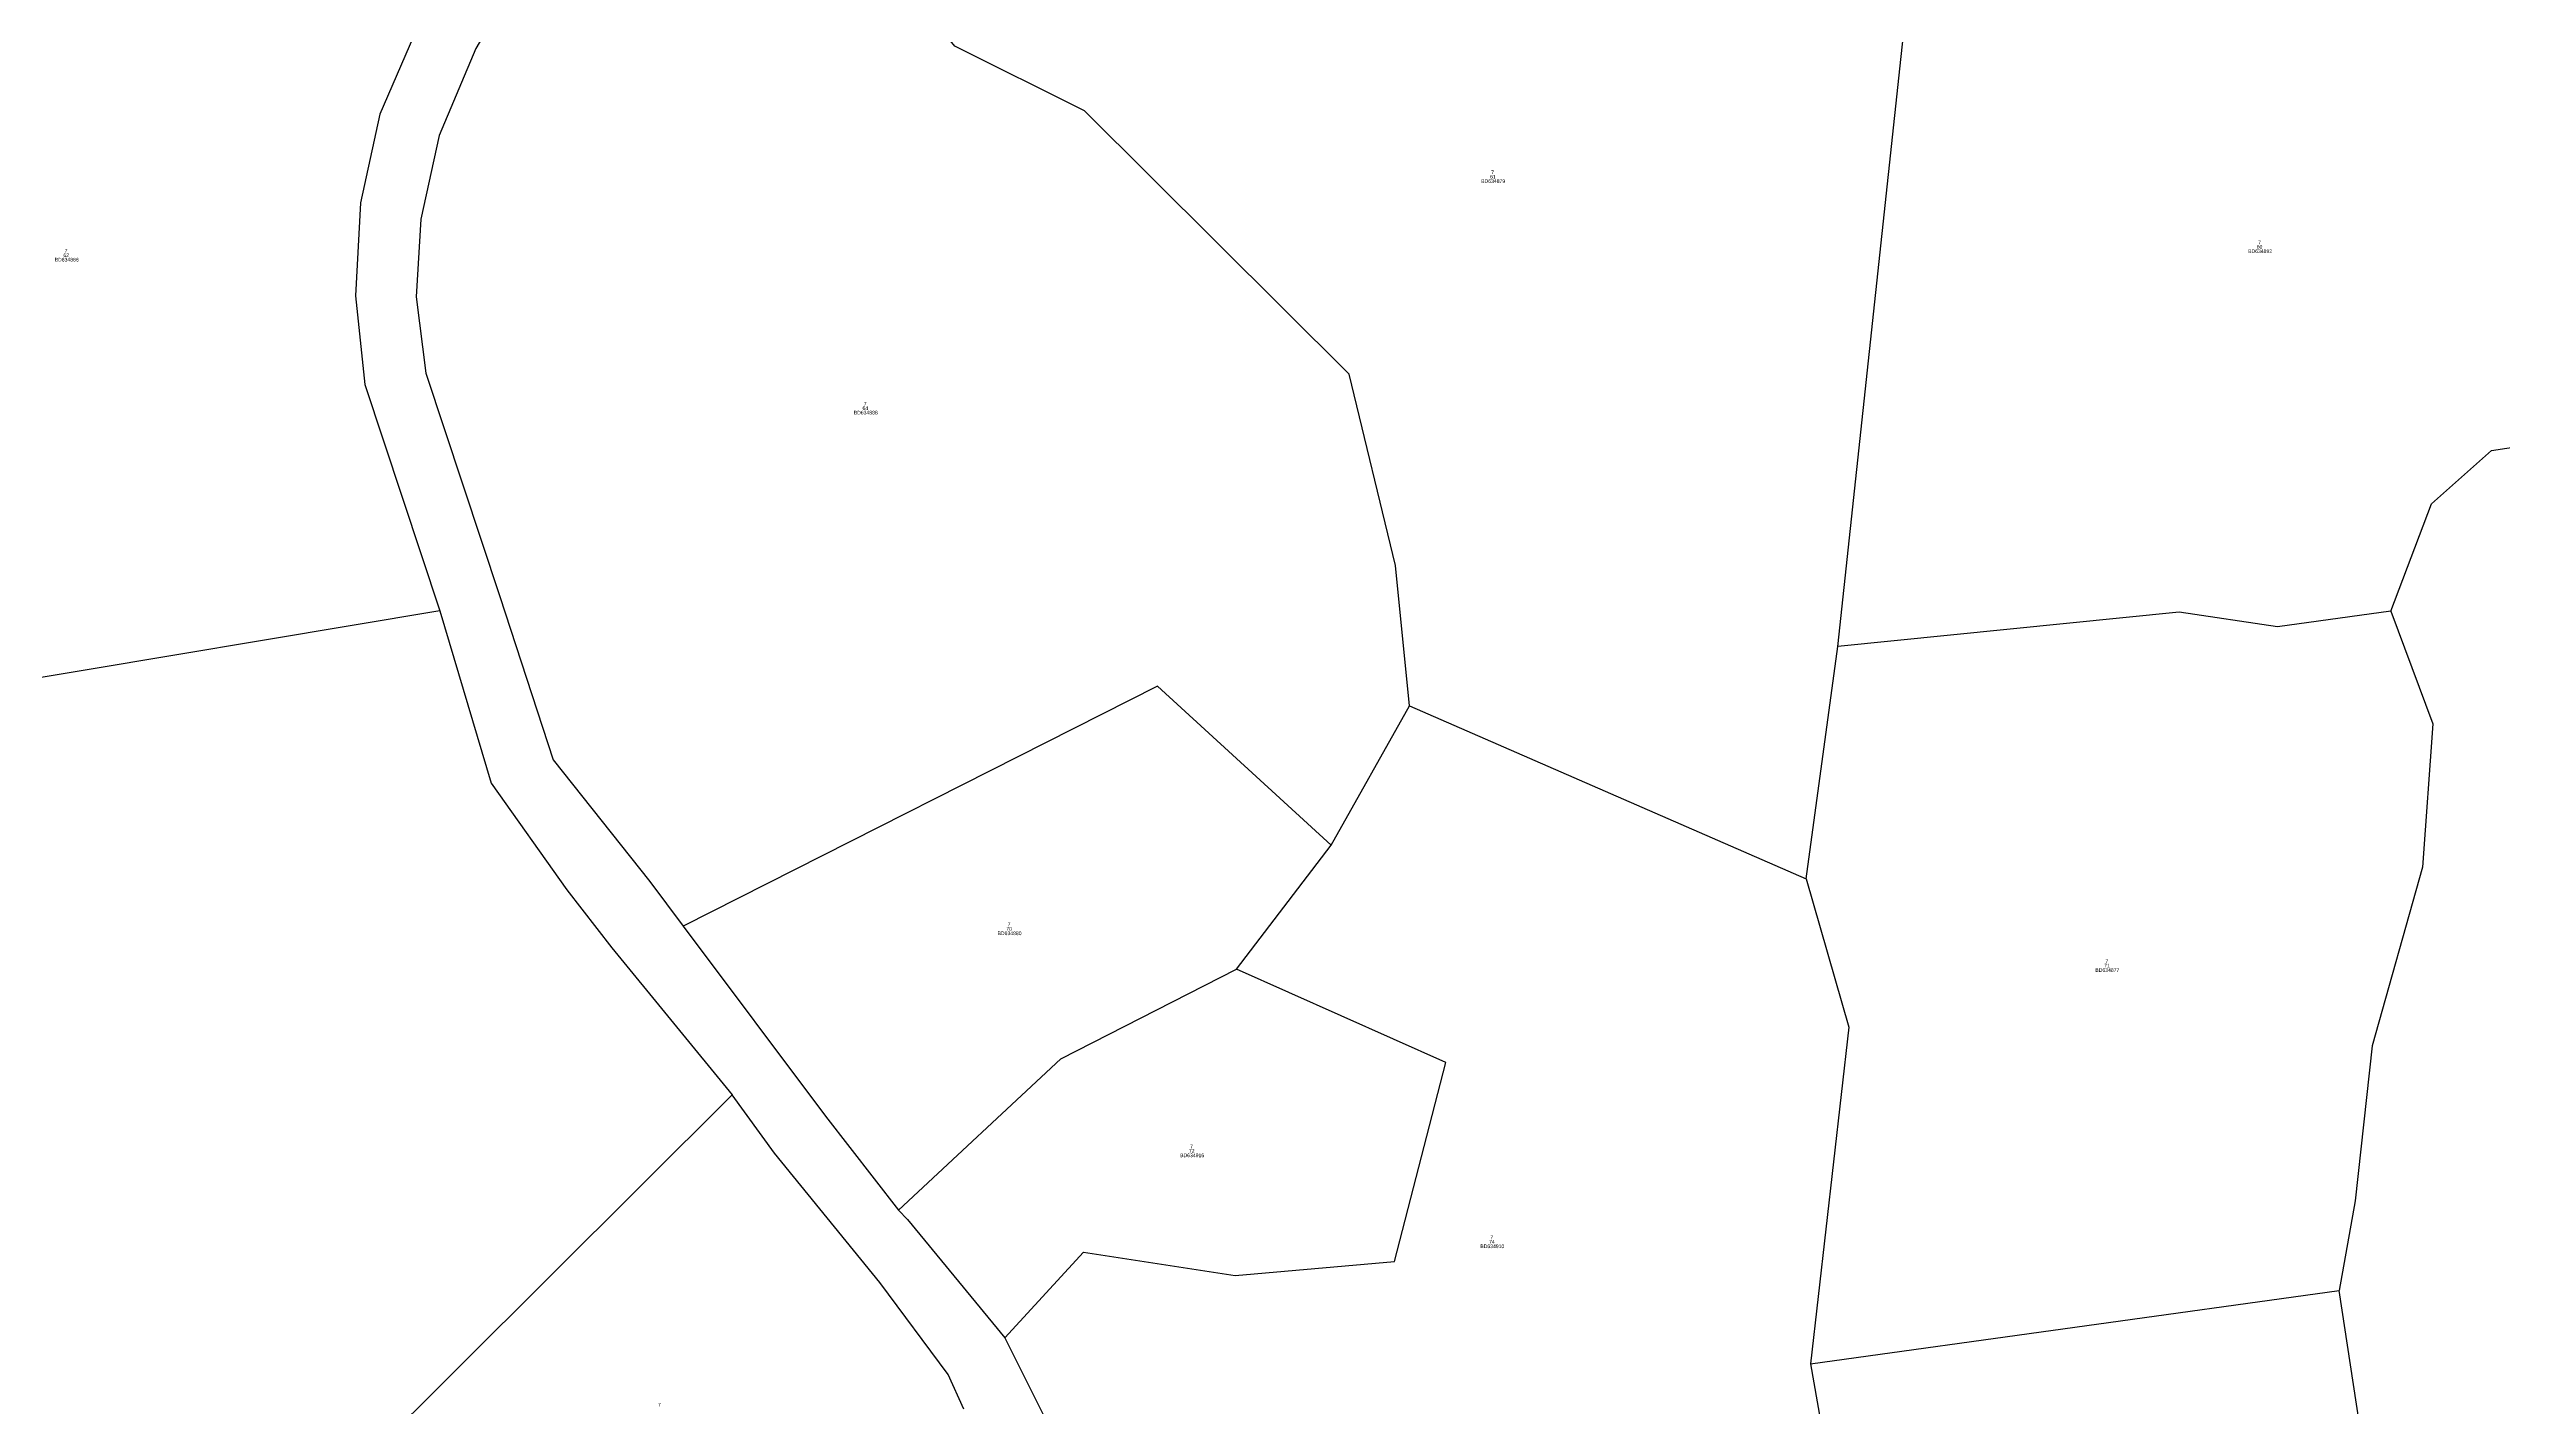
# Model space of a CAD drawing. Extents: x 547915 to 556085, y 1814738 to 1822008.
# Drawn here: x 550360.5 to 550693.8, y 1819215.4 to 1819399.7 of the extents above; entities that cross this region are included whole.
import ezdxf

# ---------------------------------------------------------------- set-up
doc = ezdxf.new("R2010")
doc.units = 0
for name, color, linetype in [('Level 10', 7, 'Continuous'), ('Level 20', 7, 'Continuous'), ('Level 23', 7, 'Continuous')]:
    doc.layers.add(name, color=color, linetype=linetype)

msp = doc.modelspace()

# ---------------------------------------------------------------- linework, layer by layer
at = {"layer": 'Level 10'}
for p, q in [((550603.43, 1819318.59), (550612.94, 1819407.08)), ((550413.54, 1819323.44), (550330.09, 1819309.51)), ((550599.11, 1819287.05), (550603.43, 1819318.59)), ((550534.6, 1819291.61), (550545.24, 1819310.53)), ((550545.24, 1819310.53), (550599.11, 1819287.05)), ((550521.74, 1819274.8), (550534.6, 1819291.61)), ((550453.23, 1819257.71), (550395.19, 1819199.91)), ((550599.73, 1819221.18), (550671.5, 1819231.16)), ((550678.75, 1819184.02), (550671.5, 1819231.16))]:
    msp.add_line(p, q, dxfattribs=at)
for points in [[(550545.24, 1819310.53), (550543.35, 1819329.58), (550537.07, 1819355.57), (550501.12, 1819391.35), (550483.49, 1819400.13), (550477.81, 1819407.03)], [(550678.52, 1819323.42), (550684.07, 1819337.97), (550692.23, 1819345.21), (550725.27, 1819350.24)], [(550678.52, 1819323.42), (550663.13, 1819321.26), (550649.79, 1819323.26), (550603.43, 1819318.59)], [(550678.52, 1819323.42), (550684.24, 1819308.08), (550682.85, 1819288.65), (550676, 1819264.4), (550673.7, 1819243.35), (550671.5, 1819231.16)], [(550534.6, 1819291.61), (550511, 1819313.22), (550446.58, 1819280.65)], [(550599.11, 1819287.05), (550604.91, 1819266.91), (550599.73, 1819221.18)], [(550475.83, 1819242.08), (550497.89, 1819262.62), (550521.74, 1819274.8)], [(550490.28, 1819224.72), (550500.98, 1819236.35), (550521.57, 1819233.21), (550543.2, 1819235.08), (550550.17, 1819262.11), (550521.74, 1819274.8)], [(550599.73, 1819221.18), (550604.82, 1819192.05), (550603.52, 1819190.1)]]:
    msp.add_lwpolyline(points, dxfattribs=at)
at = {"layer": 'Level 23'}
for points in [[(550452.46, 1819429.54), (550427.35, 1819410.41), (550420.8, 1819403.82), (550418.45, 1819399.81), (550413.43, 1819388), (550410.95, 1819376.61), (550410.33, 1819366.07), (550411.65, 1819355.73), (550421.69, 1819325.4), (550428.95, 1819303.21), (550442.08, 1819286.68), (550446.58, 1819280.65)], [(550411.72, 1819405.49), (550405.38, 1819390.9), (550402.78, 1819378.84), (550402.08, 1819366.2), (550403.35, 1819354.16), (550413.54, 1819323.44)], [(550413.54, 1819323.44), (550420.5, 1819300.05), (550430.78, 1819285.58), (550436.91, 1819277.68), (550453.23, 1819257.71)], [(550446.58, 1819280.65), (550465.93, 1819254.85), (550475.83, 1819242.08)], [(550484.73, 1819215.05), (550482.57, 1819219.76), (550473.32, 1819232.24), (550458.99, 1819249.82), (550453.23, 1819257.71)], [(550475.83, 1819242.08), (550477.06, 1819240.78), (550490.28, 1819224.72)], [(550490.28, 1819224.72), (550495.89, 1819213.51), (550499.28, 1819203.45), (550503.48, 1819181.18)]]:
    msp.add_lwpolyline(points, dxfattribs=at)

# ---------------------------------------------------------------- texts
at = {"layer": 'Level 20'}
for s, p in [('BD634879', (550554.98, 1819381.54)), ('61', (550556.18, 1819382.14)), ('7', (550556.34, 1819382.74)), ('BD634866', (550361.23, 1819370.88)), ('BD634866', (550361.23, 1819370.88)), ('62', (550362.41, 1819371.48)), ('62', (550362.41, 1819371.48)), ('7', (550362.58, 1819372.08)), ('7', (550362.58, 1819372.08)), ('BD634892', (550659.15, 1819372.03)), ('60', (550660.32, 1819372.63)), ('7', (550660.51, 1819373.23)), ('BD634888', (550469.76, 1819350.11)), ('BD634888', (550469.76, 1819350.11)), ('64', (550470.95, 1819350.71)), ('64', (550470.95, 1819350.71)), ('7', (550471.12, 1819351.31)), ('7', (550471.12, 1819351.31)), ('70', (550490.48, 1819280.01)), ('70', (550490.48, 1819280.01)), ('7', (550490.66, 1819280.61)), ('7', (550490.66, 1819280.61)), ('BD634880', (550489.29, 1819279.41)), ('BD634880', (550489.29, 1819279.41)), ('BD634877', (550638.4, 1819274.42)), ('71', (550639.61, 1819275.02)), ('7', (550639.77, 1819275.62)), ('7', (550515.45, 1819250.46)), ('7', (550515.45, 1819250.46)), ('BD634916', (550514.09, 1819249.26)), ('BD634916', (550514.09, 1819249.26)), ('72', (550515.28, 1819249.86)), ('72', (550515.28, 1819249.86)), ('BD634910', (550554.86, 1819236.91)), ('BD634910', (550554.86, 1819236.91)), ('74', (550556.05, 1819237.51)), ('74', (550556.05, 1819237.51)), ('7', (550556.22, 1819238.11)), ('7', (550556.22, 1819238.11)), ('7', (550443.18, 1819215.4)), ('7', (550443.18, 1819215.4))]:
    msp.add_text(s, height=0.5, dxfattribs=at).set_placement(p)

doc.saveas('drawing.dxf')
